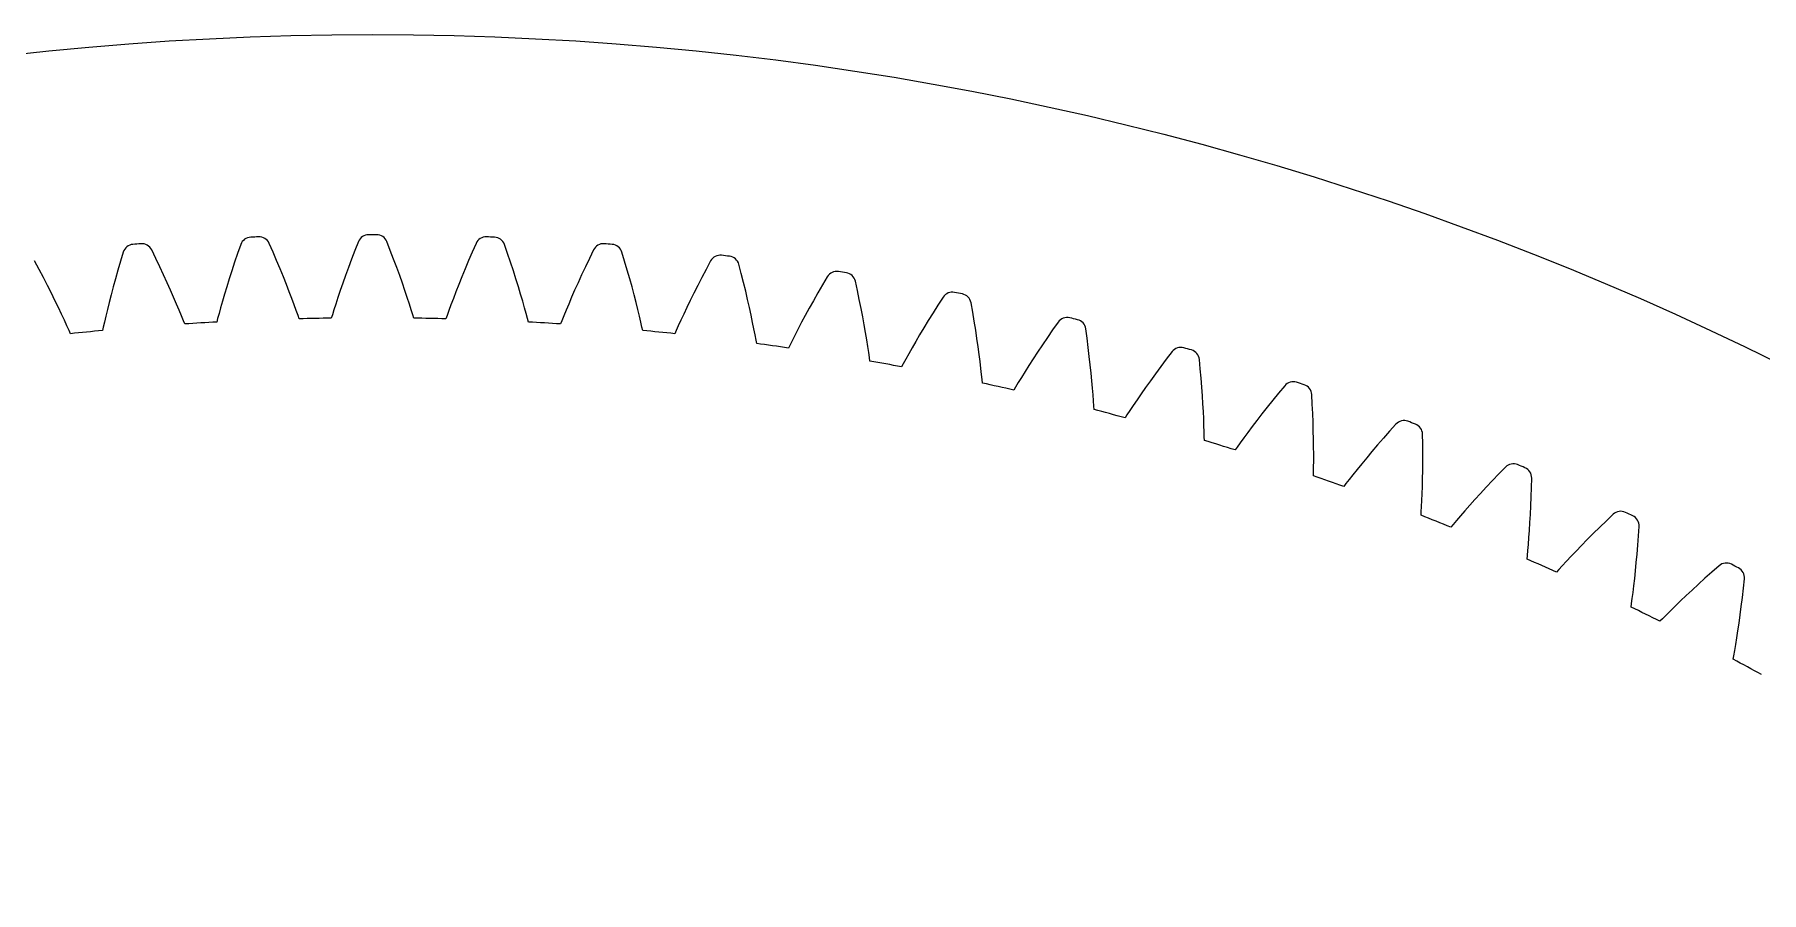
# Model space of a CAD drawing. Header units: millimetres. Extents: x -107 to 107, y -107 to 107.
# Drawn here: x -11.4 to 47, y 78.1 to 107.1 of the extents above; entities that cross this region are included whole.
import ezdxf

# ---------------------------------------------------------------- set-up
doc = ezdxf.new("R2010")
doc.units = ezdxf.units.MM

msp = doc.modelspace()

# ---------------------------------------------------------------- linework, layer by layer
at = {"layer": 'fixed_ring'}
for p, q in [((-4.459951, 99.98024), (-4.565481, 99.674542)), ((-3.36811, 99.722183), (-3.497594, 100.01853)), ((-0.481559, 100.078507), (-0.599159, 99.777247)), ((0.599159, 99.777247), (0.481559, 100.078507)), ((3.497594, 100.01853), (3.36811, 99.722183)), ((4.565481, 99.674542), (4.459951, 99.98024)), ((-11.280407, 99.139348), (-11.433026, 99.424471)), ((-8.524584, 99.414231), (-8.613111, 99.113781)), ((-8.431291, 99.723883), (-8.524584, 99.414231)), ((-7.330054, 99.509438), (-7.471217, 99.800403)), ((-7.195054, 99.226803), (-7.330054, 99.509438)), ((-4.665883, 99.377849), (-4.760251, 99.090905)), ((-4.565481, 99.674542), (-4.665883, 99.377849)), ((-3.244453, 99.434404), (-3.36811, 99.722183)), ((-3.127586, 99.155866), (-3.244453, 99.434404)), ((-0.711277, 99.484779), (-0.816979, 99.201815)), ((-0.599159, 99.777247), (-0.711277, 99.484779)), ((0.711277, 99.484779), (0.599159, 99.777247)), ((0.816979, 99.201815), (0.711277, 99.484779)), ((3.244453, 99.434404), (3.127586, 99.155866)), ((3.36811, 99.722183), (3.244453, 99.434404)), ((4.665883, 99.377849), (4.565481, 99.674542)), ((4.760251, 99.090905), (4.665883, 99.377849)), ((7.330054, 99.509438), (7.195054, 99.226803)), ((7.471217, 99.800403), (7.330054, 99.509438)), ((8.524584, 99.414231), (8.431291, 99.723883)), ((8.613111, 99.113781), (8.524584, 99.414231)), ((11.433026, 99.424471), (11.280407, 99.139348)), ((12.470208, 98.996726), (12.389299, 99.309842)), ((-11.134277, 98.862304), (-11.280407, 99.139348)), ((-10.995649, 98.593931), (-11.134277, 98.862304)), ((-8.695997, 98.823313), (-8.773246, 98.543677)), ((-8.613111, 99.113781), (-8.695997, 98.823313)), ((-7.067205, 98.953131), (-7.195054, 99.226803)), ((-6.946637, 98.689262), (-7.067205, 98.953131)), ((-4.848556, 98.814562), (-4.930734, 98.549867)), ((-4.760251, 99.090905), (-4.848556, 98.814562)), ((-3.017604, 98.887412), (-3.127586, 99.155866)), ((-2.914656, 98.630083), (-3.017604, 98.887412)), ((-0.916201, 98.929201), (-1.008837, 98.667982)), ((-0.816979, 99.201815), (-0.916201, 98.929201)), ((0.916201, 98.929201), (0.816979, 99.201815)), ((1.008837, 98.667982), (0.916201, 98.929201)), ((3.017604, 98.887412), (2.914656, 98.630083)), ((3.127586, 99.155866), (3.017604, 98.887412)), ((4.848556, 98.814562), (4.760251, 99.090905)), ((4.930734, 98.549867), (4.848556, 98.814562)), ((7.067205, 98.953131), (6.946637, 98.689262)), ((7.195054, 99.226803), (7.067205, 98.953131)), ((8.695997, 98.823313), (8.613111, 99.113781)), ((8.773246, 98.543677), (8.695997, 98.823313)), ((11.134277, 98.862304), (10.995649, 98.593931)), ((11.280407, 99.139348), (11.134277, 98.862304)), ((12.54672, 98.692994), (12.470208, 98.996726)), ((15.376758, 98.891329), (15.212924, 98.612499)), ((16.396114, 98.422687), (16.327718, 98.738772)), ((-10.864686, 98.335064), (-10.995649, 98.593931)), ((-10.741619, 98.086727), (-10.864686, 98.335064)), ((-8.844835, 98.275924), (-8.910699, 98.021397)), ((-8.773246, 98.543677), (-8.844835, 98.275924)), ((-6.83354, 98.436229), (-6.946637, 98.689262)), ((-6.728191, 98.195347), (-6.83354, 98.436229)), ((-6.631013, 97.968363), (-6.728191, 98.195347)), ((-5.006665, 98.298159), (-5.076137, 98.061223)), ((-4.930734, 98.549867), (-5.006665, 98.298159)), ((-2.818967, 98.385203), (-2.914656, 98.630083)), ((-2.73089, 98.154535), (-2.818967, 98.385203)), ((-2.651, 97.940571), (-2.73089, 98.154535)), ((-1.173551, 98.185505), (-1.244872, 97.968534)), ((-1.094715, 98.419492), (-1.173551, 98.185505)), ((-1.008837, 98.667982), (-1.094715, 98.419492)), ((1.094715, 98.419492), (1.008837, 98.667982)), ((1.173551, 98.185505), (1.094715, 98.419492)), ((1.244872, 97.968534), (1.173551, 98.185505)), ((2.73089, 98.154535), (2.651, 97.940571)), ((2.818967, 98.385203), (2.73089, 98.154535)), ((2.914656, 98.630083), (2.818967, 98.385203)), ((5.006665, 98.298159), (4.930734, 98.549867)), ((5.076137, 98.061223), (5.006665, 98.298159)), ((6.728191, 98.195347), (6.631013, 97.968363)), ((6.83354, 98.436229), (6.728191, 98.195347)), ((6.946637, 98.689262), (6.83354, 98.436229)), ((8.844835, 98.275924), (8.773246, 98.543677)), ((8.910699, 98.021397), (8.844835, 98.275924)), ((10.864686, 98.335064), (10.741619, 98.086727)), ((10.995649, 98.593931), (10.864686, 98.335064)), ((12.617992, 98.39946), (12.54672, 98.692994)), ((12.684063, 98.116975), (12.617992, 98.39946)), ((15.055895, 98.341483), (14.906707, 98.078834)), ((15.212924, 98.612499), (15.055895, 98.341483)), ((16.46049, 98.116153), (16.396114, 98.422687)), ((19.296176, 98.201818), (19.121386, 97.929722)), ((-10.626777, 97.850224), (-10.741619, 98.086727)), ((-10.520651, 97.627283), (-10.626777, 97.850224)), ((-10.424014, 97.420343), (-10.520651, 97.627283)), ((-9.024553, 97.559934), (-9.071721, 97.359523)), ((-8.970696, 97.781886), (-9.024553, 97.559934)), ((-8.910699, 98.021397), (-8.970696, 97.781886)), ((-6.54268, 97.757745), (-6.631013, 97.968363)), ((-6.464363, 97.567335), (-6.54268, 97.757745)), ((-6.398478, 97.404291), (-6.464363, 97.567335)), ((-5.193873, 97.64321), (-5.239885, 97.473484)), ((-5.138775, 97.841588), (-5.193873, 97.64321)), ((-5.076137, 98.061223), (-5.138775, 97.841588)), ((-2.580315, 97.747198), (-2.651, 97.940571)), ((-2.520964, 97.581664), (-2.580315, 97.747198)), ((-2.480987, 97.468429), (-2.520964, 97.581664)), ((-1.360536, 97.604741), (-1.39598, 97.490006)), ((-1.307813, 97.772503), (-1.360536, 97.604741)), ((-1.244872, 97.968534), (-1.307813, 97.772503)), ((1.307813, 97.772503), (1.244872, 97.968534)), ((1.360536, 97.604741), (1.307813, 97.772503)), ((1.39598, 97.490006), (1.360536, 97.604741)), ((2.520964, 97.581664), (2.480987, 97.468429)), ((2.580315, 97.747198), (2.520964, 97.581664)), ((2.651, 97.940571), (2.580315, 97.747198)), ((5.138775, 97.841588), (5.076137, 98.061223)), ((5.193873, 97.64321), (5.138775, 97.841588)), ((5.239885, 97.473484), (5.193873, 97.64321)), ((6.464363, 97.567335), (6.398478, 97.404291)), ((6.54268, 97.757745), (6.464363, 97.567335)), ((6.631013, 97.968363), (6.54268, 97.757745)), ((8.970696, 97.781886), (8.910699, 98.021397)), ((9.024553, 97.559934), (8.970696, 97.781886)), ((9.071721, 97.359523), (9.024553, 97.559934)), ((10.520651, 97.627283), (10.424014, 97.420343)), ((10.626777, 97.850224), (10.520651, 97.627283)), ((10.741619, 98.086727), (10.626777, 97.850224)), ((12.744951, 97.846587), (12.684063, 98.116975)), ((12.800643, 97.589643), (12.744951, 97.846587)), ((12.851071, 97.347935), (12.800643, 97.589643)), ((14.632713, 97.58213), (14.508559, 97.35038)), ((14.765556, 97.825378), (14.632713, 97.58213)), ((14.906707, 98.078834), (14.765556, 97.825378)), ((16.520036, 97.820018), (16.46049, 98.116153)), ((16.574824, 97.535129), (16.520036, 97.820018)), ((16.624914, 97.262535), (16.574824, 97.535129)), ((18.953706, 97.665164), (18.794194, 97.408654)), ((19.121386, 97.929722), (18.953706, 97.665164)), ((20.296094, 97.693022), (20.240318, 98.011576)), ((20.348233, 97.384171), (20.296094, 97.693022)), ((-10.338189, 97.233197), (-10.424014, 97.420343)), ((-10.265874, 97.072902), (-10.338189, 97.233197)), ((-10.217027, 96.963201), (-10.265874, 97.072902)), ((-9.110948, 97.188102), (-9.137164, 97.070913)), ((-9.071721, 97.359523), (-9.110948, 97.188102)), ((-6.35403, 97.292735), (-6.398478, 97.404291)), ((-5.239885, 97.473484), (-5.270739, 97.357431)), ((5.270739, 97.357431), (5.239885, 97.473484)), ((6.398478, 97.404291), (6.35403, 97.292735)), ((9.110948, 97.188102), (9.071721, 97.359523)), ((9.137164, 97.070913), (9.110948, 97.188102)), ((10.265874, 97.072902), (10.217027, 96.963201)), ((10.338189, 97.233197), (10.265874, 97.072902)), ((10.424014, 97.420343), (10.338189, 97.233197)), ((12.896061, 97.124018), (12.851071, 97.347935)), ((12.935224, 96.92189), (12.896061, 97.124018)), ((14.393654, 97.131835), (14.288866, 96.9289)), ((14.508559, 97.35038), (14.393654, 97.131835)), ((16.670347, 97.003579), (16.624914, 97.262535)), ((16.711126, 96.760058), (16.670347, 97.003579)), ((18.643079, 97.16101), (18.50067, 96.923236)), ((18.794194, 97.408654), (18.643079, 97.16101)), ((20.395958, 97.085902), (20.348233, 97.384171)), ((20.439376, 96.79906), (20.395958, 97.085902)), ((22.999613, 97.092099), (22.821548, 96.834416)), ((23.185082, 97.357031), (22.999613, 97.092099)), ((24.163982, 96.808883), (24.120915, 97.129403)), ((12.967605, 96.749045), (12.935224, 96.92189)), ((12.989142, 96.630907), (12.967605, 96.749045)), ((14.117039, 96.588021), (14.063868, 96.480348)), ((14.195669, 96.745314), (14.117039, 96.588021)), ((14.288866, 96.9289), (14.195669, 96.745314)), ((16.747178, 96.534529), (16.711126, 96.760058)), ((16.778274, 96.331004), (16.747178, 96.534529)), ((18.243898, 96.4828), (18.131125, 96.284192)), ((18.3674, 96.696605), (18.243898, 96.4828)), ((18.50067, 96.923236), (18.3674, 96.696605)), ((20.47859, 96.52469), (20.439376, 96.79906)), ((20.513692, 96.264133), (20.47859, 96.52469)), ((22.651964, 96.58445), (22.491122, 96.34301)), ((22.821548, 96.834416), (22.651964, 96.58445)), ((24.203801, 96.498204), (24.163982, 96.808883)), ((24.23963, 96.198274), (24.203801, 96.498204)), ((16.803758, 96.157008), (16.778274, 96.331004)), ((16.82058, 96.038107), (16.803758, 96.157008)), ((17.945881, 95.950414), (17.888472, 95.84494)), ((18.030702, 96.104457), (17.945881, 95.950414)), ((18.131125, 96.284192), (18.030702, 96.104457)), ((20.544757, 96.019183), (20.513692, 96.264133)), ((20.571814, 95.792399), (20.544757, 96.019183)), ((20.594794, 95.587799), (20.571814, 95.792399)), ((22.197199, 95.889933), (22.065294, 95.681207)), ((22.339373, 96.111086), (22.197199, 95.889933)), ((22.491122, 96.34301), (22.339373, 96.111086)), ((24.27161, 95.909932), (24.23963, 96.198274)), ((24.299885, 95.63422), (24.27161, 95.909932)), ((26.653304, 95.850554), (26.473917, 95.607527)), ((26.841473, 96.100954), (26.653304, 95.850554)), ((27.037328, 96.358302), (26.841473, 96.100954)), ((27.993662, 95.77167), (27.963372, 96.093649)), ((20.61334, 95.412927), (20.594794, 95.587799)), ((20.625422, 95.293452), (20.61334, 95.412927)), ((21.837225, 95.311638), (21.746347, 95.161089)), ((21.944714, 95.487239), (21.837225, 95.311638)), ((22.065294, 95.681207), (21.944714, 95.487239)), ((24.3246, 95.372473), (24.299885, 95.63422)), ((24.345902, 95.126482), (24.3246, 95.372473)), ((26.303603, 95.372672), (26.142753, 95.146965)), ((26.473917, 95.607527), (26.303603, 95.372672)), ((28.021097, 95.459653), (27.993662, 95.77167)), ((28.044975, 95.158536), (28.021097, 95.459653)), ((30.846823, 95.207211), (30.640891, 94.957852)), ((21.746347, 95.161089), (21.68479, 95.057982)), ((24.363922, 94.898802), (24.345902, 95.126482)), ((24.37875, 94.693449), (24.363922, 94.898802)), ((24.390329, 94.517979), (24.37875, 94.693449)), ((25.8518, 94.728322), (25.723604, 94.539301)), ((25.991899, 94.931638), (25.8518, 94.728322)), ((26.142753, 95.146965), (25.991899, 94.931638)), ((28.065466, 94.869151), (28.044975, 95.158536)), ((28.082756, 94.592533), (28.065466, 94.869151)), ((30.442916, 94.715131), (30.254008, 94.479429)), ((30.640891, 94.957852), (30.442916, 94.715131)), ((31.779078, 94.583022), (31.761612, 94.905951)), ((24.397652, 94.398118), (24.390329, 94.517979)), ((25.512427, 94.221296), (25.44682, 94.120717)), ((25.609219, 94.368113), (25.512427, 94.221296)), ((25.723604, 94.539301), (25.609219, 94.368113)), ((28.097046, 94.33001), (28.082756, 94.592533)), ((28.108551, 94.083367), (28.097046, 94.33001)), ((28.117506, 93.85515), (28.108551, 94.083367)), ((29.904796, 94.032396), (29.745501, 93.823238)), ((30.074493, 94.251531), (29.904796, 94.032396)), ((30.254008, 94.479429), (30.074493, 94.251531)), ((31.794087, 94.270161), (31.779078, 94.583022)), ((31.805974, 93.968333), (31.794087, 94.270161)), ((28.124157, 93.64937), (28.117506, 93.85515)), ((28.128751, 93.473578), (28.124157, 93.64937)), ((28.131303, 93.353521), (28.128751, 93.473578)), ((29.59743, 93.625652), (29.46182, 93.441877)), ((29.745501, 93.823238), (29.59743, 93.625652)), ((31.814944, 93.678362), (31.805974, 93.968333)), ((31.821224, 93.401275), (31.814944, 93.678362)), ((34.391859, 93.664603), (34.184391, 93.429945)), ((34.607542, 93.905578), (34.391859, 93.664603)), ((35.514244, 93.244819), (35.509631, 93.568187)), ((29.238167, 93.132519), (29.168613, 93.034628)), ((29.34072, 93.275372), (29.238167, 93.132519)), ((29.46182, 93.441877), (29.34072, 93.275372)), ((31.825065, 93.138392), (31.821224, 93.401275)), ((31.826756, 92.891486), (31.825065, 93.138392)), ((31.826629, 92.663094), (31.826756, 92.891486)), ((33.797828, 92.981358), (33.619554, 92.769144)), ((33.986262, 93.201939), (33.797828, 92.981358)), ((34.184391, 93.429945), (33.986262, 93.201939)), ((35.516804, 92.931609), (35.514244, 93.244819)), ((35.516681, 92.629546), (35.516804, 92.931609)), ((31.820473, 92.161312), (31.822696, 92.281377)), ((31.822696, 92.281377), (31.825095, 92.457212)), ((31.825095, 92.457212), (31.826629, 92.663094)), ((33.29626, 92.374941), (33.153451, 92.196703)), ((33.452069, 92.566484), (33.29626, 92.374941)), ((33.619554, 92.769144), (33.452069, 92.566484)), ((35.509375, 92.062331), (35.514116, 92.339448)), ((35.514116, 92.339448), (35.516681, 92.629546)), ((38.31354, 92.455461), (38.088447, 92.223251)), ((32.917676, 91.89648), (32.844285, 91.801432)), ((33.025827, 92.035143), (32.917676, 91.89648)), ((33.153451, 92.196703), (33.025827, 92.035143)), ((35.494635, 91.552725), (35.502762, 91.799503)), ((35.502762, 91.799503), (35.509375, 92.062331)), ((37.664777, 91.777078), (37.467722, 91.564163)), ((37.871814, 91.997027), (37.664777, 91.777078)), ((38.088447, 92.223251), (37.871814, 91.997027)), ((39.183361, 91.446112), (39.193256, 91.759177)), ((39.193256, 91.759177), (39.201502, 92.082473)), ((35.466323, 90.943259), (35.47571, 91.118861)), ((35.47571, 91.118861), (35.485429, 91.324518)), ((35.485429, 91.324518), (35.494635, 91.552725)), ((37.105743, 91.163362), (36.942441, 90.978165)), ((37.281152, 91.359204), (37.105743, 91.163362)), ((37.467722, 91.564163), (37.281152, 91.359204)), ((39.157133, 90.854527), (39.17123, 91.144294)), ((39.17123, 91.144294), (39.183361, 91.446112)), ((35.459328, 90.823378), (35.466323, 90.943259)), ((36.658713, 90.649388), (36.545135, 90.515135)), ((36.79266, 90.805746), (36.658713, 90.649388)), ((36.942441, 90.978165), (36.79266, 90.805746)), ((39.124322, 90.31546), (39.141378, 90.577817)), ((39.141378, 90.577817), (39.157133, 90.854527)), ((41.724809, 90.636076), (41.499354, 90.418642)), ((41.958956, 90.859152), (41.724809, 90.636076)), ((36.545135, 90.515135), (36.468023, 90.423079)), ((39.088119, 89.84154), (39.10639, 90.0692)), ((39.10639, 90.0692), (39.124322, 90.31546)), ((41.078372, 90.002186), (40.883801, 89.804806)), ((41.283736, 90.207099), (41.078372, 90.002186)), ((41.499354, 90.418642), (41.283736, 90.207099)), ((42.787961, 89.816021), (42.810295, 90.128445)), ((42.810295, 90.128445), (42.831388, 90.451157)), ((39.042115, 89.341834), (39.05387, 89.461342)), ((39.05387, 89.461342), (39.070231, 89.636431)), ((39.070231, 89.636431), (39.088119, 89.84154)), ((40.530209, 89.437535), (40.373691, 89.271207)), ((40.700745, 89.616093), (40.530209, 89.437535)), ((40.883801, 89.804806), (40.700745, 89.616093)), ((42.738235, 89.225946), (42.76384, 89.514923)), ((42.76384, 89.514923), (42.787961, 89.816021)), ((40.114809, 88.990666), (40.034098, 88.901749)), ((40.233634, 89.120298), (40.114809, 88.990666)), ((40.373691, 89.271207), (40.233634, 89.120298)), ((42.684018, 88.688609), (42.711492, 88.950081)), ((42.711492, 88.950081), (42.738235, 89.225946)), ((45.295196, 88.905585), (45.061274, 88.697288)), ((45.538026, 89.119177), (45.295196, 88.905585)), ((42.602975, 88.012268), (42.629002, 88.216504)), ((42.629002, 88.216504), (42.65631, 88.443257)), ((42.65631, 88.443257), (42.684018, 88.688609)), ((44.624069, 88.297897), (44.421804, 88.108409)), ((44.837417, 88.494483), (44.624069, 88.297897)), ((45.061274, 88.697288), (44.837417, 88.494483)), ((46.324905, 88.043912), (46.359642, 88.355201)), ((46.359642, 88.355201), (46.393548, 88.676819)), ((42.563168, 87.719021), (42.579665, 87.837968)), ((42.579665, 87.837968), (42.602975, 88.012268)), ((44.053891, 87.755486), (43.890884, 87.595511)), ((44.23139, 87.927123), (44.053891, 87.755486)), ((44.421804, 88.108409), (44.23139, 87.927123)), ((46.251759, 87.45628), (46.288833, 87.744011)), ((46.288833, 87.744011), (46.324905, 88.043912)), ((43.621053, 87.325485), (43.536871, 87.239847)), ((43.744938, 87.45029), (43.621053, 87.325485)), ((43.890884, 87.595511), (43.744938, 87.45029)), ((46.176222, 86.921524), (46.214069, 87.181697)), ((46.214069, 87.181697), (46.251759, 87.45628)), ((46.068354, 86.24894), (46.10248, 86.451979)), ((46.10248, 86.451979), (46.138782, 86.677468)), ((46.138782, 86.677468), (46.176222, 86.921524)), ((46.01692, 85.957507), (46.038133, 86.075704)), ((46.038133, 86.075704), (46.068354, 86.24894))]:
    msp.add_line(p, q, dxfattribs=at)
for centre, radius, start, end in [((-8.073737, 99.610836), 0.375, 94.633853, 162.454765), ((0, 0), 100.3125, 94.480071, 94.633853), ((-7.806351, 99.632147), 0.375, 26.659159, 94.480071), ((-4.107174, 99.853067), 0.375, 92.355372, 160.176284), ((0, 0), 100.3125, 92.20159, 92.355372), ((-3.839153, 99.863731), 0.375, 24.380678, 92.20159), ((-0.134117, 99.93741), 0.375, 90.076891, 157.897803), ((0, 0), 100.3125, 89.923109, 90.076891), ((0.134117, 99.93741), 0.375, 22.102197, 89.923109), ((3.839153, 99.863731), 0.375, 87.79841, 155.619322), ((0, 0), 100.3125, 87.644628, 87.79841), ((4.107174, 99.853067), 0.375, 19.823716, 87.644628), ((7.806351, 99.632147), 0.375, 85.519929, 153.340841), ((0, 0), 100.3125, 85.366147, 85.519929), ((8.073737, 99.610836), 0.375, 17.545235, 85.366147), ((11.761207, 99.243025), 0.375, 83.241448, 151.06236), ((0, 0), 100.3125, 83.087666, 83.241448), ((12.027533, 99.2111), 0.375, 15.266754, 83.087666), ((15.697465, 98.696978), 0.375, 80.962967, 148.783879), ((0, 0), 100.3125, 80.809185, 80.962967), ((15.962312, 98.654491), 0.375, 12.988273, 80.809185), ((19.608902, 97.994872), 0.375, 78.684486, 146.505398), ((0, 0), 100.3125, 78.530704, 78.684486), ((19.871851, 97.941888), 0.375, 10.709792, 78.530704), ((0, 0), 97.5, 95.377336, 96.015069), ((0, 0), 97.5, 93.098855, 93.736588), ((0, 0), 97.5, 90.820374, 91.458107), ((0, 0), 97.5, 88.541893, 89.179626), ((0, 0), 97.5, 86.263412, 86.901145), ((0, 0), 97.5, 83.984931, 84.622664), ((23.489334, 97.137815), 0.375, 76.406005, 144.226917), ((0, 0), 100.3125, 76.252223, 76.406005), ((23.749968, 97.07442), 0.375, 8.431311, 76.252223), ((0, 0), 97.5, 81.70645, 82.344183), ((27.332624, 96.127163), 0.375, 74.127524, 141.948436), ((0, 0), 100.3125, 73.973742, 74.127524), ((27.590532, 96.053456), 0.375, 6.15283, 73.973742), ((0, 0), 97.5, 79.427969, 80.065702), ((0, 0), 97.5, 77.149488, 77.787221), ((31.132696, 94.964515), 0.375, 71.849043, 139.669955), ((0, 0), 100.3125, 71.695261, 71.849043), ((31.387469, 94.880613), 0.375, 3.874349, 71.695261), ((0, 0), 97.5, 74.871007, 75.50874), ((34.883541, 93.651708), 0.375, 69.570562, 137.391474), ((0, 0), 100.3125, 69.41678, 69.570562), ((35.134777, 93.557743), 0.375, 1.595868, 69.41678), ((0, 0), 97.5, 72.592526, 73.230259), ((38.579227, 92.190819), 0.375, 67.292081, 135.112993), ((0, 0), 100.3125, 67.138299, 67.292081), ((38.826529, 92.08694), 0.375, 359.317387, 67.138299), ((0, 0), 97.5, 70.314045, 70.951778), ((0, 0), 97.5, 68.035564, 68.673297), ((42.213912, 90.584157), 0.375, 65.0136, 132.834512), ((0, 0), 100.3125, 64.859818, 65.0136), ((42.456889, 90.470528), 0.375, 357.038906, 64.859818), ((0, 0), 97.5, 65.757083, 66.394816), ((45.781848, 88.834263), 0.375, 62.735119, 130.556031), ((0, 0), 100.3125, 62.581337, 62.735119), ((46.020115, 88.711064), 0.375, 354.760425, 62.581337), ((0, 0), 97.5, 63.478602, 64.116335), ((0, 0), 97.5, 61.200121, 61.837854)]:
    msp.add_arc(centre, radius, start, end, dxfattribs=at)
at = {"layer": 'outer'}
msp.add_circle((0, 0), 107.079107, dxfattribs=at)

doc.saveas('drawing.dxf')
